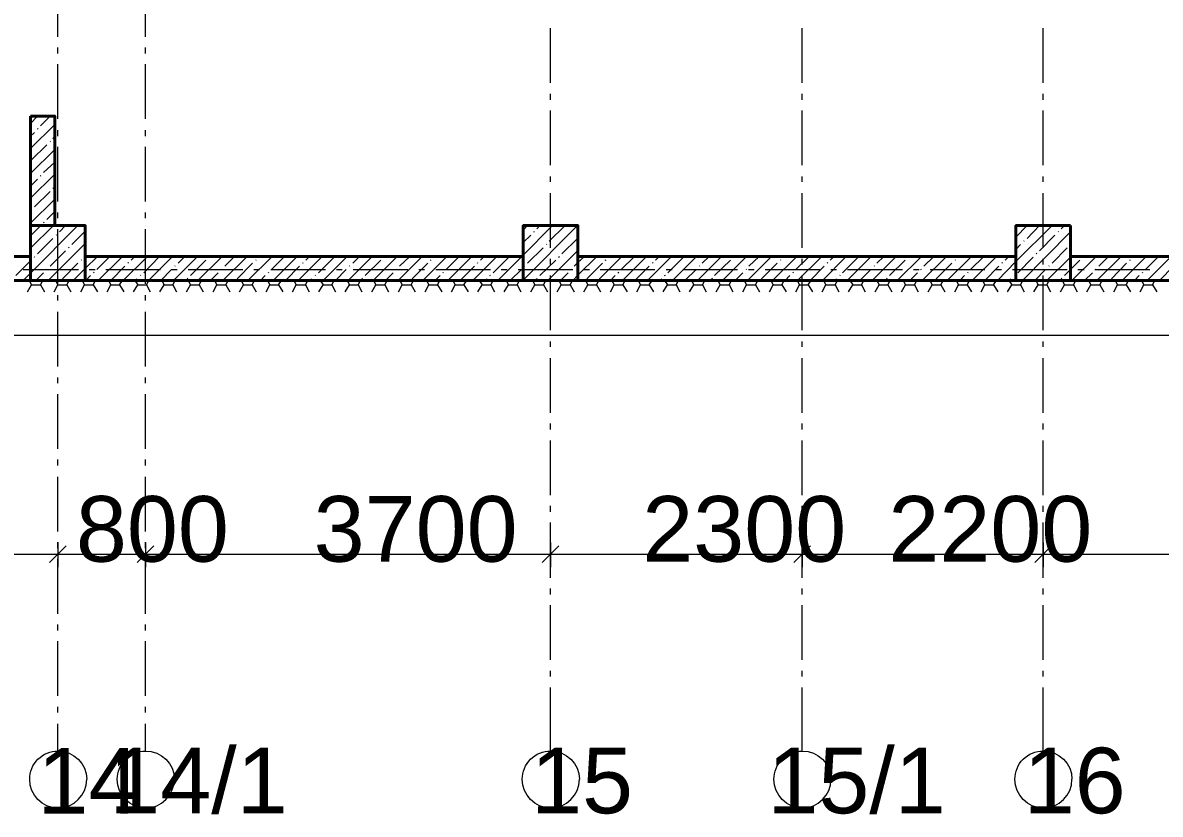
# Model space of a CAD drawing. Header units: millimetres. Extents: x -213547 to 415037, y -3642 to 106956.
# Drawn here: x -159531 to -149133, y 267 to 7503 of the extents above; entities that cross this region are included whole.
import ezdxf

# ---------------------------------------------------------------- set-up
doc = ezdxf.new("R2010")
doc.units = ezdxf.units.MM
doc.styles.get("Standard").update_dxf_attribs({"font": 'arial.ttf'})

msp = doc.modelspace()

# ---------------------------------------------------------------- linework, layer by layer
at = {"lineweight": 9}
for points in [[(-168333.9, 5043.4), (-168333.9, 4645.2), (-130647.4, 4645.2), (-130647.4, 8301.2), (-121640.9, 8301.2), (-121640.9, 12300.3), (-122034.9, 12300.3)], [(-159208.8, 7373.4), (-159208.8, 7877.6)], [(-158408.2, 7373.4), (-158408.2, 7877.6)], [(-154705.6, 6954), (-154705.6, 7453.9)], [(-152405.3, 6954), (-152405.3, 7453.9)], [(-150202.4, 6954), (-150202.4, 7453.9)], [(-159208.8, 7220.9), (-159208.8, 7276)], [(-158408.2, 7220.9), (-158408.2, 7276)], [(-159208.8, 6623.6), (-159208.8, 7123.5)], [(-158408.2, 6623.6), (-158408.2, 7123.5)], [(-154705.6, 6797.3), (-154705.6, 6852.4)], [(-152405.3, 6797.3), (-152405.3, 6852.4)], [(-150202.4, 6797.3), (-150202.4, 6852.4)], [(-154705.6, 6200), (-154705.6, 6699.9)], [(-152405.3, 6200), (-152405.3, 6699.9)], [(-150202.4, 6200), (-150202.4, 6699.9)], [(-159458.8, 6581.2), (-159395.2, 6649)], [(-159458.8, 6352.5), (-159238.5, 6572.8)], [(-159369.8, 6560.1), (-159280.8, 6649)], [(-159458.8, 6466.9), (-159424.9, 6500.8)], [(-159395.2, 6530.4), (-159391, 6534.6)], [(-159255.4, 6445.7), (-159238.5, 6458.4)], [(-159208.8, 6466.9), (-159208.8, 6521.9)], [(-158408.2, 6466.9), (-158408.2, 6521.9)], [(-159458.8, 6123.7), (-159238.5, 6344)], [(-159454.5, 6246.6), (-159310.5, 6386.4)], [(-159280.8, 6416), (-159276.6, 6420.3)], [(-159208.8, 5869.5), (-159208.8, 6369.4)], [(-158408.2, 5869.5), (-158408.2, 6369.4)], [(-159340.2, 6132.2), (-159238.5, 6229.6)], [(-159458.8, 5899.2), (-159238.5, 6119.5)], [(-159458.8, 6009.3), (-159395.2, 6072.9)], [(-159369.8, 6102.5), (-159361.3, 6106.8)], [(-154705.6, 6047.5), (-154705.6, 6098.3)], [(-152405.3, 6047.5), (-152405.3, 6098.3)], [(-150202.4, 6047.5), (-150202.4, 6098.3)], [(-159424.9, 5818.7), (-159280.8, 5958.5)], [(-159255.4, 5988.2), (-159251.2, 5992.4)], [(-154705.6, 5445.9), (-154705.6, 5945.8)], [(-152405.3, 5445.9), (-152405.3, 5945.8)], [(-150202.4, 5445.9), (-150202.4, 5945.8)], [(-159458.8, 5670.4), (-159238.5, 5890.7)], [(-159454.5, 5789), (-159450.3, 5793.3)], [(-159310.5, 5704.3), (-159238.5, 5776.3)], [(-159208.8, 5717), (-159208.8, 5767.9)], [(-158408.2, 5717), (-158408.2, 5767.9)], [(-159526.5, 5145.1), (-159458.8, 5212.9), (-159026.7, 5649.2)], [(-159458.8, 5441.7), (-159251.2, 5649.2), (-159238.5, 5662)], [(-159458.8, 5556), (-159369.8, 5645)], [(-159340.2, 5674.7), (-159335.9, 5678.9)], [(-159208.8, 5115.5), (-159208.8, 5615.4)], [(-159196.1, 5589.9), (-159141, 5649.2)], [(-158408.2, 5115.5), (-158408.2, 5615.4)], [(-154959.8, 5145.1), (-154955.5, 5149.4), (-154459.9, 5649.2)], [(-154955.5, 5606.9), (-154917.4, 5649.2)], [(-154955.5, 5378.1), (-154688.6, 5649.2)], [(-154832.7, 5619.6), (-154803, 5649.2)], [(-154718.3, 5505.2), (-154574.3, 5645)], [(-150621.8, 5145.1), (-150452.3, 5318.8), (-150121.9, 5649.2)], [(-150452.3, 5543.3), (-150350.6, 5649.2)], [(-150350.6, 5530.6), (-150236.2, 5649.2)], [(-150037.1, 5619.6), (-150007.5, 5649.2)], [(-159395.2, 5390.8), (-159255.4, 5530.6)], [(-159225.8, 5560.3), (-159221.5, 5564.5)], [(-159081.7, 5475.6), (-158958.9, 5598.4)], [(-154955.5, 5492.5), (-154887.8, 5560.3)], [(-154858.1, 5589.9), (-154853.9, 5594.2)], [(-154603.9, 5390.8), (-154459.9, 5530.6)], [(-150393, 5145.1), (-149952.4, 5589.9)], [(-150236.2, 5416.2), (-150096.4, 5560.3)], [(-150066.8, 5589.9), (-150062.6, 5594.2)], [(-159297.8, 5145.1), (-158958.9, 5484)], [(-159280.8, 5276.4), (-159141, 5416.2)], [(-159111.4, 5445.9), (-159107.2, 5450.1)], [(-154917.4, 5306.1), (-154773.4, 5445.9)], [(-154743.7, 5475.6), (-154739.5, 5479.8)], [(-154731, 5145.1), (-154455.6, 5420.5)], [(-150452.3, 5429), (-150409.9, 5475.6)], [(-150380.3, 5505.2), (-150376, 5509.4)], [(-150121.9, 5306.1), (-149982.1, 5445.9)], [(-159594.3, 5191.7), (-159458.8, 5327.3), (-159454.5, 5331.5)], [(-159424.9, 5361.2), (-159420.6, 5365.4)], [(-159166.5, 5162.1), (-159026.7, 5306.1)], [(-159069, 5145.1), (-158958.9, 5255.3), (-158848.7, 5365.4)], [(-158997, 5331.5), (-158992.8, 5335.8)], [(-158967.4, 5361.2), (-158958.9, 5369.6)], [(-158853, 5246.8), (-158734.4, 5365.4)], [(-158840.3, 5145.1), (-158620, 5365.4)], [(-158611.5, 5145.1), (-158391.2, 5365.4)], [(-158569.1, 5306.1), (-158564.9, 5310.3)], [(-158539.5, 5331.5), (-158505.6, 5365.4)], [(-158425.1, 5217.1), (-158285.3, 5361.2)], [(-158382.7, 5145.1), (-158162.4, 5365.4)], [(-158154, 5145.1), (-157933.7, 5365.4)], [(-158111.6, 5306.1), (-158048.1, 5365.4)], [(-157997.2, 5191.7), (-157857.4, 5331.5)], [(-157929.4, 5145.1), (-157709.2, 5365.4)], [(-157827.8, 5361.2), (-157823.5, 5365.4)], [(-157700.7, 5145.1), (-157480.4, 5365.4)], [(-157683.7, 5276.4), (-157594.8, 5365.4)], [(-157569.4, 5162.1), (-157429.6, 5306.1)], [(-157471.9, 5145.1), (-157251.6, 5365.4)], [(-157399.9, 5331.5), (-157395.7, 5335.8)], [(-157370.3, 5361.2), (-157366, 5365.4)], [(-157255.9, 5246.8), (-157137.3, 5365.4)], [(-157243.2, 5145.1), (-157022.9, 5365.4)], [(-157014.4, 5145.1), (-156794.1, 5365.4)], [(-156972, 5306.1), (-156967.8, 5310.3)], [(-156942.4, 5331.5), (-156908.5, 5365.4)], [(-156828, 5217.1), (-156684, 5361.2)], [(-156785.6, 5145.1), (-156565.3, 5365.4)], [(-156556.9, 5145.1), (-156336.6, 5365.4)], [(-156514.5, 5306.1), (-156451, 5365.4)], [(-156400.1, 5191.7), (-156256.1, 5331.5)], [(-156328.1, 5145.1), (-156107.8, 5365.4)], [(-156230.7, 5361.2), (-156226.4, 5365.4)], [(-156099.3, 5145.1), (-155879.1, 5365.4)], [(-156086.6, 5276.4), (-155993.4, 5365.4)], [(-155972.3, 5162.1), (-155828.2, 5306.1)], [(-155874.8, 5145.1), (-155654.5, 5365.4)], [(-155802.8, 5331.5), (-155798.6, 5335.8)], [(-155773.1, 5361.2), (-155768.9, 5365.4)], [(-155658.8, 5246.8), (-155540.2, 5365.4)], [(-155646.1, 5145.1), (-155425.8, 5365.4)], [(-155417.3, 5145.1), (-155197, 5365.4)], [(-155374.9, 5306.1), (-155370.7, 5310.3)], [(-155345.3, 5331.5), (-155311.4, 5365.4)], [(-155230.9, 5217.1), (-155086.9, 5361.2)], [(-155188.5, 5145.1), (-154968.2, 5365.4)], [(-154803, 5191.7), (-154659, 5331.5)], [(-154705.6, 5293.4), (-154705.6, 5344.2)], [(-154633.6, 5361.2), (-154625.1, 5365.4)], [(-154502.2, 5145.1), (-154455.6, 5196), (-154282, 5365.4)], [(-154489.5, 5276.4), (-154455.6, 5310.3), (-154396.3, 5365.4)], [(-154375.2, 5162.1), (-154231.1, 5306.1)], [(-154273.5, 5145.1), (-154053.2, 5365.4)], [(-154205.7, 5331.5), (-154197.2, 5335.8)], [(-154176, 5361.2), (-154167.6, 5365.4)], [(-154061.7, 5246.8), (-153938.8, 5365.4)], [(-154049, 5145.1), (-153828.7, 5365.4)], [(-153820.2, 5145.1), (-153599.9, 5365.4)], [(-153773.6, 5306.1), (-153769.4, 5310.3)], [(-153748.2, 5331.5), (-153714.3, 5365.4)], [(-153633.8, 5217.1), (-153489.8, 5361.2)], [(-153591.4, 5145.1), (-153371.1, 5365.4)], [(-153362.7, 5145.1), (-153142.4, 5365.4)], [(-153320.3, 5306.1), (-153256.8, 5365.4)], [(-153205.9, 5191.7), (-153061.9, 5331.5)], [(-153133.9, 5145.1), (-152913.6, 5365.4)], [(-153032.2, 5361.2), (-153028, 5365.4)], [(-152905.1, 5145.1), (-152684.9, 5365.4)], [(-152892.4, 5276.4), (-152799.2, 5365.4)], [(-152778.1, 5162.1), (-152634, 5306.1)], [(-152676.4, 5145.1), (-152456.1, 5365.4)], [(-152604.4, 5331.5), (-152600.1, 5335.8)], [(-152578.9, 5361.2), (-152570.5, 5365.4)], [(-152464.6, 5246.8), (-152341.7, 5365.4)], [(-152447.6, 5145.1), (-152227.3, 5365.4)], [(-152405.3, 5293.4), (-152405.3, 5344.2)], [(-152218.9, 5145.1), (-152002.8, 5365.4)], [(-152176.5, 5306.1), (-152172.3, 5310.3)], [(-152151.1, 5331.5), (-152112.9, 5365.4)], [(-152036.7, 5217.1), (-151892.7, 5361.2)], [(-151994.3, 5145.1), (-151774, 5365.4)], [(-151765.6, 5145.1), (-151545.3, 5365.4)], [(-151723.2, 5306.1), (-151659.7, 5365.4)], [(-151608.8, 5191.7), (-151464.8, 5331.5)], [(-151536.8, 5145.1), (-151316.5, 5365.4)], [(-151435.1, 5361.2), (-151430.9, 5365.4)], [(-151308, 5145.1), (-151087.8, 5365.4)], [(-151295.3, 5276.4), (-151202.1, 5365.4)], [(-151181, 5162.1), (-151036.9, 5306.1)], [(-151079.3, 5145.1), (-150859, 5365.4)], [(-151007.3, 5331.5), (-151003, 5335.8)], [(-150977.6, 5361.2), (-150973.4, 5365.4)], [(-150867.5, 5246.8), (-150744.6, 5365.4)], [(-150850.5, 5145.1), (-150630.2, 5365.4)], [(-150579.4, 5306.1), (-150575.2, 5310.3)], [(-150549.7, 5331.5), (-150515.8, 5365.4)], [(-150435.4, 5217.1), (-150295.6, 5361.2)], [(-150265.9, 5390.8), (-150261.7, 5395.1)], [(-150202.4, 5293.4), (-150202.4, 5344.2)], [(-150168.5, 5145.1), (-149952.4, 5361.2), (-149948.2, 5365.4)], [(-150007.5, 5191.7), (-149952.4, 5246.8), (-149867.7, 5331.5)], [(-149939.7, 5145.1), (-149719.4, 5365.4)], [(-149838, 5361.2), (-149833.8, 5365.4)], [(-149710.9, 5145.1), (-149490.7, 5365.4)], [(-149694, 5276.4), (-149605, 5365.4)], [(-149579.6, 5162.1), (-149439.8, 5306.1)], [(-149482.2, 5145.1), (-149261.9, 5365.4)], [(-149410.2, 5331.5), (-149405.9, 5335.8)], [(-149380.5, 5361.2), (-149376.3, 5365.4)], [(-149266.1, 5246.8), (-149147.5, 5365.4)], [(-149253.4, 5145.1), (-149033.1, 5365.4)], [(-159526.5, 5246.8), (-159022.4, 5246.8)], [(-159412.2, 5145.1), (-159340.2, 5217.1)], [(-159310.5, 5246.8), (-159306.3, 5251)], [(-158925, 5246.8), (-158869.9, 5246.8)], [(-158882.6, 5217.1), (-158878.4, 5221.4)], [(-158772.5, 5246.8), (-158272.6, 5246.8)], [(-158725.9, 5145.1), (-158598.8, 5276.4)], [(-158268.4, 5145.1), (-158170.9, 5246.8)], [(-158170.9, 5246.8), (-158120.1, 5246.8)], [(-158141.3, 5276.4), (-158137, 5280.7)], [(-158018.4, 5246.8), (-157518.5, 5246.8)], [(-157815.1, 5145.1), (-157743, 5217.1)], [(-157713.4, 5246.8), (-157709.2, 5251)], [(-157416.9, 5246.8), (-157366, 5246.8)], [(-157285.5, 5217.1), (-157281.3, 5221.4)], [(-157264.3, 5246.8), (-156764.5, 5246.8)], [(-157128.8, 5145.1), (-157001.7, 5276.4)], [(-156671.3, 5145.1), (-156573.8, 5246.8)], [(-156662.8, 5246.8), (-156611.9, 5246.8)], [(-156544.2, 5276.4), (-156539.9, 5280.7)], [(-156510.3, 5246.8), (-156010.4, 5246.8)], [(-156213.7, 5145.1), (-156145.9, 5217.1)], [(-156116.3, 5246.8), (-156112.1, 5251)], [(-155908.7, 5246.8), (-155857.9, 5246.8)], [(-155756.2, 5246.8), (-155256.3, 5246.8)], [(-155688.4, 5217.1), (-155684.2, 5221.4)], [(-155531.7, 5145.1), (-155400.4, 5276.4)], [(-155158.9, 5246.8), (-155103.8, 5246.8)], [(-155074.2, 5145.1), (-154972.5, 5246.8)], [(-155002.1, 5246.8), (-154502.2, 5246.8)], [(-154947.1, 5276.4), (-154942.8, 5280.7)], [(-154616.6, 5145.1), (-154544.6, 5217.1)], [(-154519.2, 5246.8), (-154510.7, 5251)], [(-154404.8, 5246.8), (-154349.7, 5246.8)], [(-154252.3, 5246.8), (-153752.4, 5246.8)], [(-154091.3, 5217.1), (-154082.8, 5221.4)], [(-153934.6, 5145.1), (-153803.2, 5276.4)], [(-153650.7, 5246.8), (-153595.7, 5246.8)], [(-153498.2, 5246.8), (-152998.3, 5246.8)], [(-153477.1, 5145.1), (-153375.4, 5246.8)], [(-153345.7, 5276.4), (-153341.5, 5280.7)], [(-153019.5, 5145.1), (-152947.5, 5217.1)], [(-152917.9, 5246.8), (-152913.6, 5251)], [(-152896.7, 5246.8), (-152845.8, 5246.8)], [(-152744.2, 5246.8), (-152244.3, 5246.8)], [(-152490, 5217.1), (-152485.7, 5221.4)], [(-152333.2, 5145.1), (-152206.1, 5276.4)], [(-152142.6, 5246.8), (-152091.8, 5246.8)], [(-151990.1, 5246.8), (-151490.2, 5246.8)], [(-151879.9, 5145.1), (-151778.3, 5246.8)], [(-151748.6, 5276.4), (-151744.4, 5280.7)], [(-151422.4, 5145.1), (-151350.4, 5217.1)], [(-151388.5, 5246.8), (-151337.7, 5246.8)], [(-151320.8, 5246.8), (-151316.5, 5251)], [(-151236, 5246.8), (-150736.1, 5246.8)], [(-150892.9, 5217.1), (-150888.6, 5221.4)], [(-150736.1, 5145.1), (-150609, 5276.4)], [(-150634.5, 5246.8), (-150583.6, 5246.8)], [(-150482, 5246.8), (-149982.1, 5246.8)], [(-150278.6, 5145.1), (-150181.2, 5246.8)], [(-150151.5, 5276.4), (-150147.3, 5280.7)], [(-149884.6, 5246.8), (-149829.6, 5246.8)], [(-149825.3, 5145.1), (-149753.3, 5217.1)], [(-149732.1, 5246.8), (-149228, 5246.8)], [(-149723.7, 5246.8), (-149719.4, 5251)], [(-149295.8, 5217.1), (-149291.5, 5221.4)], [(-149139, 5145.1), (-149011.9, 5276.4)], [(-159488.4, 5043.4), (-159450.3, 5107)], [(-159471.5, 5145.1), (-159450.3, 5107), (-159369.8, 5107), (-159331.7, 5043.4)], [(-159369.8, 5107), (-159348.6, 5145.1)], [(-159242.7, 5043.4), (-159208.8, 5107)], [(-159230, 5145.1), (-159208.8, 5107), (-159128.3, 5107), (-159090.2, 5043.4)], [(-159128.3, 5107), (-159107.2, 5145.1)], [(-159001.2, 5043.4), (-158967.4, 5107)], [(-158988.5, 5145.1), (-158967.4, 5107), (-158886.9, 5107), (-158848.7, 5043.4)], [(-158954.6, 5145.1), (-158912.3, 5191.7)], [(-158886.9, 5107), (-158865.7, 5145.1)], [(-158759.8, 5043.4), (-158725.9, 5107)], [(-158747.1, 5145.1), (-158725.9, 5107), (-158645.4, 5107), (-158607.3, 5043.4)], [(-158645.4, 5107), (-158620, 5145.1)], [(-158518.3, 5043.4), (-158480.2, 5107)], [(-158505.6, 5145.1), (-158480.2, 5107), (-158399.7, 5107), (-158365.8, 5043.4)], [(-158497.1, 5145.1), (-158484.4, 5162.1)], [(-158454.8, 5191.7), (-158450.5, 5196)], [(-158399.7, 5107), (-158378.5, 5145.1)], [(-158276.8, 5043.4), (-158238.7, 5107)], [(-158259.9, 5145.1), (-158238.7, 5107), (-158158.2, 5107), (-158124.3, 5043.4)], [(-158158.2, 5107), (-158137, 5145.1)], [(-158035.4, 5043.4), (-157997.2, 5107)], [(-158026.9, 5162.1), (-158022.6, 5166.3)], [(-158018.4, 5145.1), (-157997.2, 5107), (-157916.7, 5107), (-157882.8, 5043.4)], [(-157916.7, 5107), (-157895.6, 5145.1)], [(-157789.6, 5043.4), (-157755.8, 5107)], [(-157776.9, 5145.1), (-157755.8, 5107), (-157675.3, 5107), (-157637.1, 5043.4)], [(-157675.3, 5107), (-157654.1, 5145.1)], [(-157548.2, 5043.4), (-157514.3, 5107)], [(-157535.5, 5145.1), (-157514.3, 5107), (-157433.8, 5107), (-157395.7, 5043.4)], [(-157433.8, 5107), (-157412.6, 5145.1)], [(-157357.5, 5145.1), (-157315.2, 5191.7)], [(-157306.7, 5043.4), (-157272.8, 5107)], [(-157294, 5145.1), (-157272.8, 5107), (-157192.3, 5107), (-157154.2, 5043.4)], [(-157192.3, 5107), (-157166.9, 5145.1)], [(-157065.2, 5043.4), (-157031.3, 5107)], [(-157052.5, 5145.1), (-157031.3, 5107), (-156946.6, 5107), (-156912.7, 5043.4)], [(-156946.6, 5107), (-156925.4, 5145.1)], [(-156900, 5145.1), (-156887.3, 5162.1)], [(-156857.7, 5191.7), (-156853.4, 5196)], [(-156823.8, 5043.4), (-156785.6, 5107)], [(-156811.1, 5145.1), (-156785.6, 5107), (-156705.1, 5107), (-156671.3, 5043.4)], [(-156705.1, 5107), (-156684, 5145.1)], [(-156582.3, 5043.4), (-156544.2, 5107)], [(-156565.3, 5145.1), (-156544.2, 5107), (-156463.7, 5107), (-156429.8, 5043.4)], [(-156463.7, 5107), (-156442.5, 5145.1)], [(-156429.8, 5162.1), (-156425.5, 5166.3)], [(-156340.8, 5043.4), (-156302.7, 5107)], [(-156323.9, 5145.1), (-156302.7, 5107), (-156222.2, 5107), (-156188.3, 5043.4)], [(-156222.2, 5107), (-156201, 5145.1)], [(-156095.1, 5043.4), (-156061.2, 5107)], [(-156082.4, 5145.1), (-156061.2, 5107), (-155980.7, 5107), (-155942.6, 5043.4)], [(-155980.7, 5107), (-155959.5, 5145.1)], [(-155853.6, 5043.4), (-155819.7, 5107)], [(-155840.9, 5145.1), (-155819.7, 5107), (-155739.3, 5107), (-155701.1, 5043.4)], [(-155760.4, 5145.1), (-155713.8, 5191.7)], [(-155739.3, 5107), (-155718.1, 5145.1)], [(-155612.2, 5043.4), (-155578.3, 5107)], [(-155599.5, 5145.1), (-155578.3, 5107), (-155497.8, 5107), (-155459.7, 5043.4)], [(-155497.8, 5107), (-155472.4, 5145.1)], [(-155370.7, 5043.4), (-155332.6, 5107)], [(-155358, 5145.1), (-155332.6, 5107), (-155252.1, 5107), (-155218.2, 5043.4)], [(-155302.9, 5145.1), (-155286, 5162.1)], [(-155260.6, 5191.7), (-155256.3, 5196)], [(-155252.1, 5107), (-155230.9, 5145.1)], [(-155129.2, 5043.4), (-155091.1, 5107)], [(-155112.3, 5145.1), (-155091.1, 5107), (-155010.6, 5107), (-154976.7, 5043.4)], [(-155010.6, 5107), (-154989.4, 5145.1)], [(-154887.8, 5043.4), (-154849.6, 5107)], [(-154870.8, 5145.1), (-154849.6, 5107), (-154769.1, 5107), (-154735.2, 5043.4)], [(-154832.7, 5162.1), (-154828.4, 5166.3)], [(-154769.1, 5107), (-154748, 5145.1)], [(-154705.6, 4691.8), (-154705.6, 5191.7)], [(-154646.3, 5043.4), (-154608.2, 5107)], [(-154629.3, 5145.1), (-154608.2, 5107), (-154527.7, 5107), (-154489.5, 5043.4)], [(-154527.7, 5107), (-154506.5, 5145.1)], [(-154400.6, 5043.4), (-154366.7, 5107)], [(-154387.9, 5145.1), (-154366.7, 5107), (-154286.2, 5107), (-154248.1, 5043.4)], [(-154286.2, 5107), (-154265, 5145.1)], [(-154159.1, 5145.1), (-154116.7, 5191.7)], [(-154159.1, 5043.4), (-154125.2, 5107)], [(-154146.4, 5145.1), (-154125.2, 5107), (-154044.7, 5107), (-154006.6, 5043.4)], [(-154044.7, 5107), (-154023.5, 5145.1)], [(-153917.6, 5043.4), (-153883.7, 5107)], [(-153904.9, 5145.1), (-153883.7, 5107), (-153803.2, 5107), (-153765.1, 5043.4)], [(-153803.2, 5107), (-153777.8, 5145.1)], [(-153705.8, 5145.1), (-153688.9, 5162.1)], [(-153676.2, 5043.4), (-153638, 5107)], [(-153663.4, 5191.7), (-153655, 5196)], [(-153663.4, 5145.1), (-153638, 5107), (-153557.5, 5107), (-153523.7, 5043.4)], [(-153557.5, 5107), (-153536.4, 5145.1)], [(-153434.7, 5043.4), (-153396.6, 5107)], [(-153417.7, 5145.1), (-153396.6, 5107), (-153316.1, 5107), (-153282.2, 5043.4)], [(-153316.1, 5107), (-153294.9, 5145.1)], [(-153235.6, 5162.1), (-153227.1, 5166.3)], [(-153193.2, 5043.4), (-153155.1, 5107)], [(-153176.3, 5145.1), (-153155.1, 5107), (-153074.6, 5107), (-153040.7, 5043.4)], [(-153074.6, 5107), (-153053.4, 5145.1)], [(-152947.5, 5043.4), (-152913.6, 5107)], [(-152934.8, 5145.1), (-152913.6, 5107), (-152833.1, 5107), (-152795, 5043.4)], [(-152833.1, 5107), (-152811.9, 5145.1)], [(-152706, 5043.4), (-152672.1, 5107)], [(-152693.3, 5145.1), (-152672.1, 5107), (-152591.7, 5107), (-152553.5, 5043.4)], [(-152591.7, 5107), (-152570.5, 5145.1)], [(-152562, 5145.1), (-152519.6, 5191.7)], [(-152464.6, 5043.4), (-152430.7, 5107)], [(-152451.9, 5145.1), (-152430.7, 5107), (-152350.2, 5107), (-152312.1, 5043.4)], [(-152405.3, 4691.8), (-152405.3, 5191.7)], [(-152350.2, 5107), (-152324.8, 5145.1)], [(-152223.1, 5043.4), (-152189.2, 5107)], [(-152210.4, 5145.1), (-152189.2, 5107), (-152104.5, 5107), (-152070.6, 5043.4)], [(-152108.7, 5145.1), (-152091.8, 5162.1)], [(-152104.5, 5107), (-152083.3, 5145.1)], [(-152062.1, 5191.7), (-152057.9, 5196)], [(-151981.6, 5043.4), (-151943.5, 5107)], [(-151968.9, 5145.1), (-151943.5, 5107), (-151863, 5107), (-151829.1, 5043.4)], [(-151863, 5107), (-151841.8, 5145.1)], [(-151740.2, 5043.4), (-151702, 5107)], [(-151723.2, 5145.1), (-151702, 5107), (-151621.5, 5107), (-151587.6, 5043.4)], [(-151634.2, 5162.1), (-151630, 5166.3)], [(-151621.5, 5107), (-151600.4, 5145.1)], [(-151498.7, 5043.4), (-151460.6, 5107)], [(-151481.7, 5145.1), (-151460.6, 5107), (-151380.1, 5107), (-151346.2, 5043.4)], [(-151380.1, 5107), (-151358.9, 5145.1)], [(-151253, 5043.4), (-151219.1, 5107)], [(-151240.3, 5145.1), (-151219.1, 5107), (-151138.6, 5107), (-151100.5, 5043.4)], [(-151138.6, 5107), (-151117.4, 5145.1)], [(-151011.5, 5043.4), (-150977.6, 5107)], [(-150998.8, 5145.1), (-150977.6, 5107), (-150897.1, 5107), (-150859, 5043.4)], [(-150964.9, 5145.1), (-150922.5, 5191.7)], [(-150897.1, 5107), (-150875.9, 5145.1)], [(-150770, 5043.4), (-150736.1, 5107)], [(-150757.3, 5145.1), (-150736.1, 5107), (-150655.6, 5107), (-150617.5, 5043.4)], [(-150655.6, 5107), (-150630.2, 5145.1)], [(-150528.6, 5043.4), (-150490.4, 5107)], [(-150515.8, 5145.1), (-150490.4, 5107), (-150409.9, 5107), (-150376, 5043.4)], [(-150507.4, 5145.1), (-150494.7, 5162.1)], [(-150465, 5191.7), (-150460.8, 5196)], [(-150409.9, 5107), (-150388.8, 5145.1)], [(-150287.1, 5043.4), (-150249, 5107)], [(-150270.1, 5145.1), (-150249, 5107), (-150168.5, 5107), (-150134.6, 5043.4)], [(-150202.4, 4691.8), (-150202.4, 5191.7)], [(-150168.5, 5107), (-150147.3, 5145.1)], [(-150045.6, 5043.4), (-150007.5, 5107)], [(-150037.1, 5162.1), (-150032.9, 5166.3)], [(-150028.7, 5145.1), (-150007.5, 5107), (-149927, 5107), (-149893.1, 5043.4)], [(-149927, 5107), (-149905.8, 5145.1)], [(-149804.1, 5043.4), (-149766, 5107)], [(-149787.2, 5145.1), (-149766, 5107), (-149685.5, 5107), (-149647.4, 5043.4)], [(-149685.5, 5107), (-149664.3, 5145.1)], [(-149558.4, 5043.4), (-149524.5, 5107)], [(-149545.7, 5145.1), (-149524.5, 5107), (-149444.1, 5107), (-149405.9, 5043.4)], [(-149444.1, 5107), (-149422.9, 5145.1)], [(-149367.8, 5145.1), (-149325.4, 5191.7)], [(-149317, 5043.4), (-149283.1, 5107)], [(-149304.3, 5145.1), (-149283.1, 5107), (-149202.6, 5107), (-149164.5, 5043.4)], [(-149202.6, 5107), (-149181.4, 5145.1)], [(-159208.8, 4963), (-159208.8, 5013.8)], [(-158408.2, 4963), (-158408.2, 5013.8)], [(-159208.8, 4361.4), (-159208.8, 4861.3)], [(-158408.2, 4361.4), (-158408.2, 4861.3)], [(-154705.6, 4539.3), (-154705.6, 4590.2)], [(-152405.3, 4539.3), (-152405.3, 4590.2)], [(-150202.4, 4539.3), (-150202.4, 4590.2)], [(-154705.6, 3937.8), (-154705.6, 4437.7)], [(-152405.3, 3937.8), (-152405.3, 4437.7)], [(-150202.4, 3937.8), (-150202.4, 4437.7)], [(-159208.8, 4208.9), (-159208.8, 4259.7)], [(-158408.2, 4208.9), (-158408.2, 4259.7)], [(-159208.8, 3607.3), (-159208.8, 4107.2)], [(-158408.2, 3607.3), (-158408.2, 4107.2)], [(-154705.6, 3785.3), (-154705.6, 3840.3)], [(-152405.3, 3785.3), (-152405.3, 3840.3)], [(-150202.4, 3785.3), (-150202.4, 3840.3)], [(-154705.6, 3183.7), (-154705.6, 3683.6)], [(-152405.3, 3183.7), (-152405.3, 3683.6)], [(-150202.4, 3183.7), (-150202.4, 3683.6)], [(-159208.8, 3454.8), (-159208.8, 3509.9)], [(-158408.2, 3454.8), (-158408.2, 3509.9)], [(-159208.8, 2853.3), (-159208.8, 3353.1)], [(-158408.2, 2853.3), (-158408.2, 3353.1)], [(-154705.6, 3031.2), (-154705.6, 3086.3)], [(-152405.3, 3031.2), (-152405.3, 3086.3)], [(-150202.4, 3031.2), (-150202.4, 3086.3)], [(-154705.6, 2429.6), (-154705.6, 2933.7)], [(-152405.3, 2429.6), (-152405.3, 2933.7)], [(-150202.4, 2429.6), (-150202.4, 2933.7)], [(-159208.8, 2700.8), (-159208.8, 2755.8)], [(-159208.8, 2751.6), (-159208.8, 2645.7), (-159208.8, 2527.1)], [(-158408.2, 2700.8), (-158408.2, 2755.8)], [(-158408.2, 2751.6), (-158408.2, 2645.7), (-158408.2, 2527.1)], [(-154705.6, 2751.6), (-154705.6, 2645.7), (-154705.6, 2527.1)], [(-152405.3, 2751.6), (-152405.3, 2645.7), (-152405.3, 2527.1)], [(-150202.4, 2751.6), (-150202.4, 2645.7), (-150202.4, 2527.1)], [(-206914.3, 2645.7), (-203190.5, 2645.7), (-198886.4, 2645.7), (-194383.2, 2645.7), (-192883.5, 2645.7), (-189879.9, 2645.7), (-188380.3, 2645.7), (-184677.7, 2645.7), (-180975.2, 2645.7), (-177272.6, 2645.7), (-173570, 2645.7), (-168566.9, 2645.7), (-168113.6, 2645.7), (-164512.7, 2645.7), (-163712.1, 2645.7), (-159208.8, 2645.7), (-158408.2, 2645.7), (-154705.6, 2645.7), (-152405.3, 2645.7), (-150202.4, 2645.7), (-146402.4, 2645.7)], [(-159208.8, 2099.2), (-159208.8, 2603.3)], [(-158408.2, 2099.2), (-158408.2, 2603.3)], [(-154705.6, 2277.1), (-154705.6, 2332.2)], [(-152405.3, 2277.1), (-152405.3, 2332.2)], [(-150202.4, 2277.1), (-150202.4, 2332.2)], [(-154705.6, 1679.8), (-154705.6, 2179.7)], [(-152405.3, 1679.8), (-152405.3, 2179.7)], [(-150202.4, 1679.8), (-150202.4, 2179.7)], [(-159208.8, 1946.7), (-159208.8, 2001.8)], [(-158408.2, 1946.7), (-158408.2, 2001.8)], [(-159208.8, 1349.4), (-159208.8, 1849.2)], [(-158408.2, 1349.4), (-158408.2, 1849.2)], [(-154705.6, 1527.3), (-154705.6, 1578.1)], [(-152405.3, 1527.3), (-152405.3, 1578.1)], [(-150202.4, 1527.3), (-150202.4, 1578.1)], [(-159208.8, 1196.8), (-159208.8, 1247.7)], [(-158408.2, 1196.8), (-158408.2, 1247.7)]]:
    msp.add_lwpolyline(points, dxfattribs=at)
at = {"lineweight": 40}
for points in [[(-159458.8, 6649), (-159458.8, 5649.2), (-159238.5, 5649.2), (-159238.5, 6649)], [(-158958.9, 5145.1), (-158958.9, 5649.2), (-159458.8, 5649.2), (-159458.8, 5145.1)], [(-154455.6, 5145.1), (-154455.6, 5649.2), (-154955.5, 5649.2), (-154955.5, 5145.1)], [(-149952.4, 5649.2), (-150452.3, 5649.2), (-150452.3, 5145.1), (-149952.4, 5145.1)], [(-163343.5, 5145.1), (-159458.8, 5145.1), (-159458.8, 5365.4), (-163343.5, 5365.4)], [(-158958.9, 5145.1), (-154955.5, 5145.1), (-154955.5, 5365.4), (-158958.9, 5365.4)], [(-154455.6, 5145.1), (-150452.3, 5145.1), (-150452.3, 5365.4), (-154455.6, 5365.4)], [(-149952.4, 5145.1), (-145949.1, 5145.1), (-145949.1, 5365.4), (-149952.4, 5365.4)]]:
    msp.add_lwpolyline(points, close=True, dxfattribs=at)
at = {"lineweight": 18}
for points in [[(-159132.6, 2721.9), (-159208.8, 2645.7), (-159285.1, 2569.4)], [(-158331.9, 2721.9), (-158408.2, 2645.7), (-158484.4, 2569.4)], [(-154629.3, 2721.9), (-154705.6, 2645.7), (-154781.8, 2569.4)], [(-152329, 2721.9), (-152405.3, 2645.7), (-152481.5, 2569.4)], [(-150126.1, 2721.9), (-150202.4, 2645.7), (-150278.6, 2569.4)]]:
    msp.add_lwpolyline(points, dxfattribs=at)
at = {"lineweight": 9}
for points in [[(-154964, 586.8, -0.4180328), (-154705.6, 845.2), (-154705.6, 1425.6)], [(-152663.7, 586.8, -0.4180328), (-152405.3, 845.2), (-152405.3, 1425.6)], [(-150460.8, 586.8, -0.4180328), (-150202.4, 845.2), (-150202.4, 1425.6)], [(-159467.2, 586.8, -0.4180328), (-159208.8, 845.2), (-159208.8, 1095.2)], [(-158666.6, 586.8, -0.4180328), (-158408.2, 845.2), (-158408.2, 1095.2)]]:
    msp.add_lwpolyline(points, format="xyb", dxfattribs=at)
for centre in [(-159210.1, 588.1), (-158409.5, 588.1), (-154706.9, 588.1), (-152406.6, 588.1), (-150203.7, 588.1)]:
    msp.add_arc(centre, 264, 270.28622, 359.71378, dxfattribs=at)
for points in [[(-159208.8, 845.2), (-159064.8, 845.2), (-158946.2, 730.9), (-158946.2, 586.8)], [(-158408.2, 845.2), (-158264.1, 845.2), (-158145.5, 730.9), (-158145.5, 586.8)], [(-154705.6, 845.2), (-154561.6, 845.2), (-154442.9, 730.9), (-154442.9, 586.8)], [(-152405.3, 845.2), (-152261.2, 845.2), (-152142.6, 730.9), (-152142.6, 586.8)], [(-150202.4, 845.2), (-150058.3, 845.2), (-149939.7, 730.9), (-149939.7, 586.8)], [(-159208.8, 324.2), (-159352.9, 324.2), (-159467.2, 442.8), (-159467.2, 586.8)], [(-158408.2, 324.2), (-158552.2, 324.2), (-158666.6, 442.8), (-158666.6, 586.8)], [(-154705.6, 324.2), (-154849.6, 324.2), (-154964, 442.8), (-154964, 586.8)], [(-152405.3, 324.2), (-152549.3, 324.2), (-152663.7, 442.8), (-152663.7, 586.8)], [(-150202.4, 324.2), (-150346.4, 324.2), (-150460.8, 442.8), (-150460.8, 586.8)]]:
    msp.add_open_spline(points, degree=3, dxfattribs=at)

# ---------------------------------------------------------------- texts
at = {"char_height": 600, "attachment_point": 4}
for s, insert in [('800', (-159044.9, 2871.6)), ('3700', (-156871.6, 2871.6)), ('2300', (-153867.9, 2871.6)), ('2200', (-151618.4, 2871.6)), ('14', (-159396.6, 571.4)), ('14/1', (-158740, 571.4)), ('15', (-154884.8, 571.4)), ('15/1', (-152724.1, 571.4)), ('16', (-150381.3, 571.4))]:
    msp.add_mtext(s, dxfattribs=dict(at, insert=insert))

doc.saveas('drawing.dxf')
